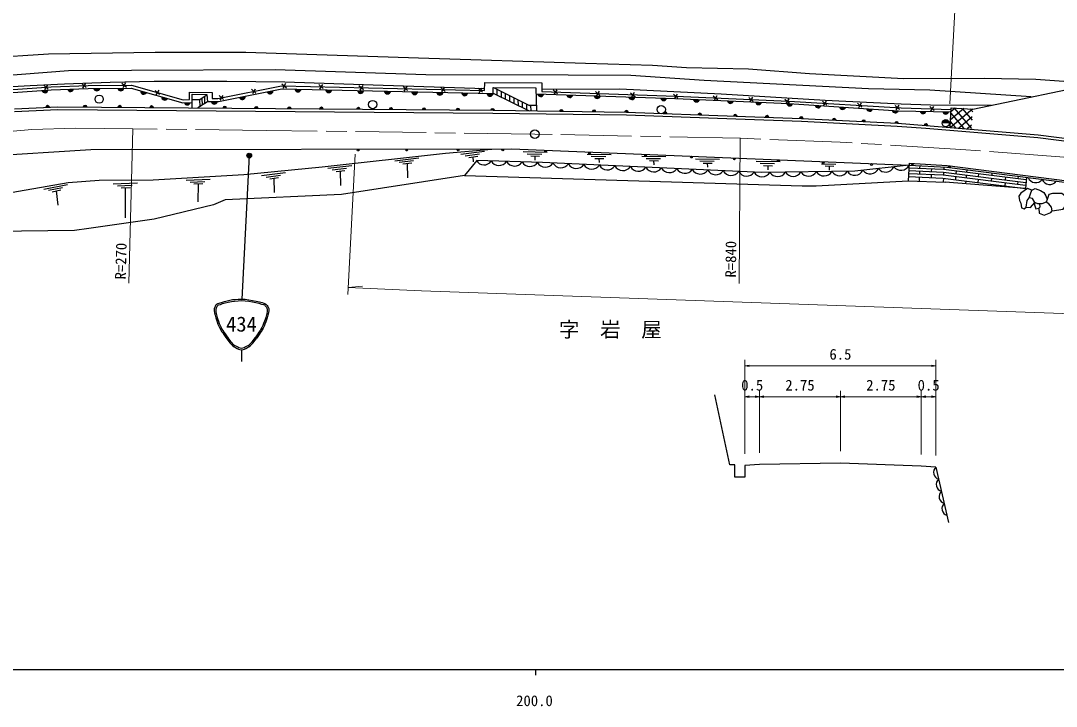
# Model space of a CAD drawing. Units: millimetres at full size, sheet at 1:1000, with parts at other scales. Extents: x 40000 to 680000, y 20000 to 380000.
# Drawn here: x 180473 to 356592, y 198715 to 315329 of the extents above; entities that cross this region are included whole.
import ezdxf
from ezdxf.enums import TextEntityAlignment as Align

# ---------------------------------------------------------------- set-up
doc = ezdxf.new("R2010")
doc.units = ezdxf.units.MM
doc.header["$LTSCALE"] = 1000
doc.linetypes.add('CHAIN', pattern=[18.5, 12, -1.5, 3.5, -1.5])
for name, color, linetype, lineweight in [('M-BGD', 7, 'Continuous', 25), ('M-BMK', 2, 'CHAIN', 13), ('M-BMK-SRVR', 3, 'Continuous', 25), ('M-STR-HTXT', 7, 'Continuous', 13), ('M-STR-STRC', 7, 'Continuous', 25), ('M-TTL-BAND', 7, 'Continuous', 25)]:
    doc.layers.add(name, color=color, linetype=linetype, lineweight=lineweight)
doc.layers.add('M-BMK-HTXT', color=7, linetype='Continuous')
doc.styles.add('ＭＳ ゴシック', font='')
doc.styles.get('ＭＳ ゴシック').set_extended_font_data('MS Gothic')

# ---------------------------------------------------------------- blocks, each defined once
blk = doc.blocks.new('open_arrow')
at = {"color": 0, "linetype": 'Continuous', "lineweight": -2}
blk.add_lwpolyline([(7.5, 1.25), (0, 0), (7.5, -1.25)], dxfattribs=at)

msp = doc.modelspace()

# ---------------------------------------------------------------- hatches: boundary and pattern name
at = {"layer": 'M-BGD'}
for points in [[(185107, 303520), (184119, 303452, 0.82183)], [(189462, 303708), (188472, 303669, 0.82183)], [(193909, 303815), (192918, 303811, 0.82183)], [(198002, 303833), (197011, 303829, 0.82183)], [(201838, 303113), (200884, 303380, 0.82183)], [(223360, 303374), (222388, 303181, 0.82183)], [(228148, 303605), (227158, 303627, 0.82183)], [(233358, 303489), (232367, 303511, 0.82183)], [(238769, 303367), (237778, 303389, 0.82183)], [(243348, 303265), (242357, 303287, 0.82183)], [(247973, 303161), (246982, 303183, 0.82183)], [(252245, 303065), (251255, 303088, 0.82183)], [(256462, 302971), (255471, 302993, 0.82183)], [(205419, 302112), (204464, 302379, 0.82183)], [(209313, 301419), (208323, 301382, 0.82183)], [(213883, 301546), (212892, 301542, 0.82183)], [(218661, 302444), (217689, 302252, 0.82183)], [(260804, 302874), (259814, 302896, 0.82183)], [(269404, 302825), (268414, 302858, 0.82183)], [(274350, 302661), (273359, 302694, 0.82183)], [(279008, 302506), (278018, 302539, 0.82183)], [(284910, 302311), (283919, 302343, 0.82183)], [(290306, 302131), (289315, 302164, 0.82183)], [(295911, 301905), (294921, 301948, 0.82183)], [(301650, 301657), (300660, 301700, 0.82183)], [(306460, 301450), (305470, 301493, 0.82183)], [(311753, 301208), (310764, 301264, 0.82183)], [(184747, 300601), (185372, 300633, 0.84072)], [(191118, 300671), (191743, 300665, 0.84072)], [(196999, 300622), (197624, 300616, 0.84072)], [(202412, 300577), (203038, 300571, 0.84072)], [(214871, 300473), (215496, 300467, 0.84072)], [(220253, 300428), (220879, 300423, 0.84072)], [(225855, 300381), (226481, 300376, 0.84072)], [(231286, 300336), (231912, 300331, 0.84072)], [(237593, 300283), (238219, 300278, 0.84072)], [(243136, 300237), (243762, 300232, 0.84072)], [(248747, 300190), (249373, 300185, 0.84072)], [(254514, 300142), (255140, 300137, 0.84072)], [(260399, 300094), (261025, 300087, 0.84072)], [(272112, 299931), (272738, 299922, 0.84072)], [(277681, 299853), (278307, 299844, 0.84072)], [(283175, 299780), (283801, 299761, 0.84072)], [(289758, 299545), (290383, 299522, 0.84072)], [(295655, 299331), (296280, 299308, 0.84072)], [(316593, 300888), (315604, 300953, 0.82183)], [(320732, 300615), (319744, 300680, 0.82183)], [(325331, 300312), (324342, 300377, 0.82183)], [(329690, 300025), (328701, 300090, 0.82183)], [(334419, 299919), (333428, 299940, 0.82183)], [(338283, 299836), (337292, 299857, 0.82183)], [(301684, 299112), (302310, 299089, 0.84072)], [(307074, 298927), (307699, 298906, 0.84072)], [(312911, 298735), (313536, 298702, 0.84072)], [(318510, 298446), (319135, 298414, 0.84072)], [(323544, 298186), (324169, 298154, 0.84072)], [(329117, 297902), (329741, 297863, 0.84072)], [(334112, 297556), (334736, 297503, 0.84072)], [(338400, 297898, 0.41421), (337800, 298498, 0.41421), (337200, 297898)]]:
    msp.add_hatch(color=256, dxfattribs=at).paths.add_polyline_path(points)
at = {"layer": 'M-STR-STRC'}
msp.add_hatch(color=256, dxfattribs=at).paths.add_polyline_path([(219675, 292599, 1), (219000, 292170, 1)])

# ---------------------------------------------------------------- linework, layer by layer
at = {"layer": 'M-BGD'}
for p, q in [((197693, 304707), (198443, 304029)), ((198322, 304735), (197826, 303927)), ((184383, 304372), (185133, 303694)), ((185012, 304400), (184516, 303593)), ((190869, 304653), (191619, 303975)), ((191498, 304681), (191002, 303873)), ((203326, 303481), (204075, 302802)), ((203954, 303508), (203459, 302701)), ((219735, 303682), (220485, 303004)), ((220364, 303710), (219868, 302902)), ((224904, 304606), (225654, 303927)), ((225533, 304633), (225037, 303826)), ((231166, 304463), (231915, 303785)), ((231794, 304491), (231298, 303683)), ((238002, 304308), (238752, 303629)), ((238631, 304335), (238135, 303528)), ((245515, 304137), (246264, 303458)), ((246143, 304164), (245648, 303357)), ((251903, 303991), (252653, 303313)), ((252532, 304019), (252036, 303212)), ((258245, 303847), (258995, 303169)), ((258874, 303874), (258378, 303067)), ((260836, 302989), (266926, 300004)), ((260880, 303942), (267030, 300927)), ((261505, 302661), (261491, 303642)), ((262225, 302308), (262212, 303289)), ((262946, 301955), (262933, 302936)), ((271017, 303551), (271766, 302872)), ((271645, 303578), (271149, 302771)), ((278209, 303296), (278958, 302618)), ((278837, 303324), (278342, 302517)), ((284202, 303084), (284951, 302406)), ((284830, 303112), (284334, 302305)), ((209625, 301932), (210965, 301931)), ((210897, 301931), (210923, 300706)), ((212152, 302683), (210965, 301931)), ((211293, 302138), (211317, 300956)), ((211712, 302404), (211737, 301221)), ((213060, 302104), (214012, 302116)), ((214230, 302593), (214980, 301915)), ((214859, 302620), (214363, 301813)), ((263667, 301601), (263653, 302582)), ((264388, 301248), (264374, 302229)), ((265108, 300895), (265095, 301876)), ((265829, 300541), (265816, 301522)), ((266550, 300188), (266536, 301169)), ((291470, 302827), (292220, 302149)), ((292099, 302855), (291603, 302047)), ((298255, 302535), (299005, 301856)), ((298883, 302562), (298388, 301755)), ((304297, 302274), (305047, 301596)), ((304926, 302301), (304430, 301494)), ((310452, 302009), (311202, 301330)), ((311081, 302036), (310585, 301229)), ((316823, 301644), (317573, 300966)), ((317452, 301671), (316956, 300864)), ((322798, 301299), (323548, 300620)), ((323427, 301326), (322931, 300519)), ((268154, 300933), (267030, 300927)), ((267268, 299999), (267256, 300928)), ((329196, 300929), (329945, 300250)), ((329824, 300956), (329328, 300149)), ((335065, 300718), (335814, 300039)), ((335693, 300745), (335197, 299938)), ((342324, 300298), (338604, 297177)), ((340866, 300380), (338605, 298483)), ((338658, 299590), (340842, 296988)), ((339409, 300463), (338671, 299843)), ((339222, 300473), (342144, 296992)), ((340593, 300396), (342263, 298405)), ((341963, 300318), (342383, 299818)), ((338587, 298119), (339437, 297106)), ((342312, 298983), (340017, 297057)), ((342194, 297578), (341431, 296938)), ((255296, 292633), (259362, 293138)), ((256042, 292362), (258489, 292666)), ((265913, 293078), (270010, 292992)), ((266612, 292702), (269077, 292651)), ((276818, 292645), (280915, 292559)), ((232701, 290221), (236766, 290726)), ((244092, 291518), (248158, 292023)), ((244837, 291247), (247284, 291551)), ((245488, 290964), (246983, 291150)), ((246306, 288600), (246236, 291057)), ((256692, 292079), (258187, 292265)), ((257465, 291313), (257440, 292172)), ((267215, 292329), (268721, 292297)), ((267988, 291617), (267968, 292313)), ((277517, 292269), (279982, 292218)), ((278120, 291896), (279626, 291864)), ((278893, 291184), (278873, 291880)), ((286117, 292291), (290213, 292206)), ((286815, 291916), (289280, 291864)), ((287419, 291542), (288925, 291511)), ((288191, 290830), (288172, 291526)), ((295243, 291856), (299340, 291770)), ((295942, 291481), (298407, 291429)), ((296545, 291107), (298051, 291076)), ((297318, 290395), (297298, 291091)), ((305523, 291451), (309620, 291366)), ((306222, 291076), (308687, 291024)), ((306825, 290702), (308332, 290671)), ((307598, 289990), (307578, 290686)), ((316660, 290994), (319125, 290942)), ((317263, 290620), (318769, 290589)), ((318035, 289908), (318016, 290605)), ((331585, 291083), (331419, 288109)), ((333365, 290655), (333350, 290239)), ((221443, 289007), (225509, 289512)), ((222189, 288736), (224636, 289040)), ((233446, 289950), (235893, 290254)), ((234097, 289667), (235592, 289853)), ((234915, 287303), (234844, 289760)), ((333332, 289755), (333314, 289272)), ((335307, 289179), (335287, 288652)), ((335343, 290147), (335325, 289663)), ((337423, 289564), (337405, 289078)), ((337455, 290420), (337441, 290049)), ((339551, 289785), (339512, 289302)), ((341288, 289080), (341249, 288597)), ((341358, 289961), (341326, 289563)), ((343368, 289307), (343329, 288825)), ((345635, 289417), (345604, 289028)), ((350100, 288849), (350069, 288469)), ((184411, 286698), (188431, 287491)), ((196222, 287575), (200315, 287755)), ((196943, 287246), (199406, 287354)), ((208587, 288223), (212680, 288402)), ((209308, 287893), (211771, 288001)), ((209934, 287559), (211439, 287625)), ((210673, 284545), (210687, 287592)), ((222839, 288454), (224334, 288639)), ((223658, 286089), (223587, 288546)), ((331419, 288109), (337712, 287876)), ((333295, 288744), (333268, 288041)), ((337385, 288548), (337361, 287889)), ((339473, 288819), (339431, 288292)), ((341207, 288070), (341169, 287599)), ((343291, 288342), (343248, 287815)), ((345484, 287535), (345462, 287255)), ((345565, 288545), (345526, 288062)), ((347873, 287768), (347831, 287242)), ((347951, 288734), (347912, 288251)), ((350031, 287986), (349992, 287503)), ((185174, 286481), (187593, 286958)), ((185843, 286245), (187321, 286536)), ((186827, 283945), (186582, 286391)), ((197569, 286912), (199074, 286978)), ((198298, 281784), (198322, 286945)), ((349950, 286977), (349943, 286896)), ((301094, 239779), (298542, 251679)), ((303630, 239683), (303630, 237712)), ((336130, 239392), (338285, 230002))]:
    msp.add_line(p, q, dxfattribs=at)
for points in [[(179389, 300325), (186799, 300707), (260795, 300090), (283524, 299771), (302134, 299095), (313265, 298716), (329586, 297875), (334468, 297526), (353515, 295917), (373972, 293322), (387205, 292713), (401015, 293825), (419650, 297043), (420833, 298905), (420202, 303629), (416207, 308572), (415036, 314804)], [(179421, 299860), (186809, 300241), (260790, 299624), (283513, 299305), (302118, 298630), (313245, 298251), (329557, 297410), (334432, 297062), (353466, 295454), (373931, 292857), (387213, 292247), (401073, 293362), (419933, 296619), (421650, 299323), (420647, 303820), (416550, 308808), (415430, 314780)], [(174651, 308992), (185180, 309704), (203350, 309996), (218760, 309990), (248135, 308998), (276498, 308080), (287917, 307795), (293690, 307372), (304247, 307136), (314649, 306336), (330637, 305488), (344345, 305553), (353140, 305402), (363436, 304667)], [(352333, 302356), (335072, 303494), (324634, 303749), (296719, 305168), (284210, 306006), (273593, 306047), (249383, 306135), (223758, 306954), (199342, 306877), (188615, 306828), (163072, 304836)], [(162945, 302283), (167828, 303143), (172898, 303731), (176952, 304044), (182090, 304329), (187896, 304568), (195675, 304862), (203163, 305019), (215544, 305050), (225415, 304905), (240414, 304411), (259377, 303826)], [(259360, 303475), (259426, 304842), (269117, 304741), (269117, 303276)], [(338542, 297182), (338703, 300503), (342423, 300292), (365257, 305046), (375960, 303884), (386442, 300383), (399632, 296699), (399871, 293733)], [(119707, 290276), (121150, 290665), (128185, 295792), (133279, 297264), (138905, 298551), (144691, 299834), (150379, 300940), (156552, 301885), (163557, 301753), (169991, 302373), (178358, 303055), (185669, 303559), (191962, 303807), (199245, 303839), (208061, 301372), (209628, 301431)], [(120223, 290971), (120921, 291139), (127954, 296264), (133149, 297765), (138791, 299056), (144585, 300341), (150291, 301450), (156518, 302404), (163536, 302271), (169945, 302889), (178319, 303571), (185641, 304076), (191950, 304324), (199315, 304357), (208123, 301893), (209194, 301933)], [(209194, 301933), (209181, 303158), (213043, 303137), (213060, 302104)], [(260836, 302873), (224898, 303678), (214125, 301547), (212238, 301539)], [(214012, 302116), (224848, 304260), (259360, 303475)], [(260836, 302873), (260836, 303942), (268103, 303903), (268170, 299986)], [(269117, 303709), (282348, 303768), (299576, 302891), (317257, 301814), (330187, 301164), (335202, 301017), (345591, 300952)], [(269117, 303276), (291863, 302471), (311114, 301641), (330206, 300537), (338691, 300254)], [(209633, 300516), (209620, 302806), (212142, 302805), (212238, 301539), (210611, 300508)], [(268121, 302868), (291848, 302080), (311094, 301250), (329779, 300019), (338670, 299827)], [(159532, 253399), (157048, 276831), (156991, 290498), (174374, 292264), (192396, 293395), (264011, 293508), (331567, 290759)], [(157024, 282751), (164446, 283636), (188567, 287836), (193800, 288192), (203023, 288260), (218447, 289143), (231722, 290489), (252730, 292824), (260615, 293503)], [(331567, 290759), (322353, 289727), (306514, 289509), (269191, 291184), (258020, 291563), (255970, 289000), (313367, 287217), (315744, 287255), (331419, 288109)], [(331567, 290759), (337993, 290389), (358415, 287790), (361324, 288110), (376270, 286447), (385599, 286148), (401469, 286574), (427312, 290583), (438451, 291239)], [(331585, 291083), (338023, 290713), (358418, 288118), (361324, 288437), (376293, 286771), (385600, 286473), (401440, 286899), (427278, 290907), (437917, 291533)], [(255970, 289000), (235038, 285791), (215245, 284888), (213267, 284012), (203183, 281558), (192042, 279994), (189641, 279655), (175991, 279472), (169057, 278658), (157667, 276711)], [(331489, 289356), (337352, 289085), (351384, 287329)], [(331516, 289840), (337393, 289567), (351428, 287812)], [(331543, 290323), (337435, 290050), (351471, 288294)], [(331459, 288829), (337307, 288558), (351337, 286803)], [(351504, 288670), (351336, 286785), (337712, 287876)], [(352424, 286496), (351671, 286784), (350538, 285972), (350216, 285465), (350335, 284747), (350580, 284299), (350656, 283502), (351147, 283333), (351494, 283637), (351654, 284761), (352001, 285226), (352204, 285860), (352424, 286496), (353025, 286781), (353896, 286468), (354446, 286114), (354810, 285547), (355029, 284939), (354886, 284483), (354150, 284153), (353456, 284204), (352940, 284415), (352560, 285083), (352001, 285226)], [(355911, 283017), (357764, 283289), (358411, 284121), (357963, 285583), (357530, 285946), (355948, 285946), (355315, 285794), (355029, 284939)], [(351494, 283637), (352230, 283578), (352940, 284415)], [(352940, 284415), (352881, 284001), (353118, 283342), (353617, 283435), (353854, 283654), (353803, 284178)], [(353617, 283435), (353706, 282574), (354546, 282271), (355683, 282720), (355911, 283017), (355788, 283617), (355333, 284159), (354886, 284483)], [(303630, 237712), (301927, 237712), (301927, 239779), (301094, 239779)], [(336130, 239392), (333630, 239539), (319880, 240097), (306130, 239837), (303630, 239683)]]:
    msp.add_lwpolyline(points, dxfattribs=at)
for centre, radius in [((193810, 301979), 700), ((240331, 301064), 700), ((289407, 300210), 700), ((337800, 297898), 600), ((237866, 293318), 150), ((246115, 293326), 150), ((254855, 293343), 150), ((262457, 293356), 150), ((269738, 293130), 150), ((277224, 292812), 150), ((286746, 292436), 150), ((294534, 292128), 150), ((301838, 291824), 150), ((309302, 291519), 150), ((316956, 291201), 150), ((325184, 290869), 150), ((332103, 290907), 150), ((338438, 290513), 150)]:
    msp.add_circle(centre, radius, dxfattribs=at)
for centre, radius, start, end in [((184606, 303584), 505, 195.11879, 352.77698), ((188963, 303787), 505, 193.42328, 351.08147), ((193413, 303911), 505, 191.42335, 349.08154), ((197506, 303929), 505, 191.42335, 349.08154), ((201388, 303341), 505, 175.54074, 333.19893), ((222855, 303373), 505, 202.36173, 0.01992), ((227655, 303714), 505, 189.88736, 347.54555), ((232865, 303597), 505, 189.88736, 347.54555), ((238276, 303476), 505, 189.88736, 347.54555), ((242855, 303374), 505, 189.88736, 347.54555), ((247480, 303270), 505, 189.88736, 347.54555), ((251752, 303174), 505, 189.88736, 347.54555), ((255969, 303080), 505, 189.88736, 347.54555), ((204968, 302339), 505, 175.54074, 333.19893), ((208814, 301499), 505, 193.32411, 350.9823), ((213387, 301641), 505, 191.40362, 349.06181), ((218156, 302444), 505, 202.36173, 0.01992), ((260311, 302982), 505, 189.88736, 347.54555), ((268913, 302939), 505, 189.26975, 346.92795), ((273858, 302775), 505, 189.26975, 346.92795), ((278517, 302621), 505, 189.26975, 346.92795), ((284418, 302425), 505, 189.26975, 346.92795), ((289814, 302246), 505, 189.26975, 346.92795), ((295420, 302024), 505, 188.70111, 346.3593), ((301159, 301777), 505, 188.70111, 346.3593), ((305969, 301569), 505, 188.70111, 346.3593), ((311264, 301334), 505, 187.91022, 345.56841), ((185063, 300563), 318, 12.84114, 173.05887), ((191430, 300614), 318, 9.41346, 169.6312), ((197311, 300565), 318, 9.41346, 169.6312), ((202725, 300519), 318, 9.41346, 169.6312), ((215183, 300416), 318, 9.41346, 169.6312), ((220566, 300371), 318, 9.41346, 169.6312), ((226168, 300324), 318, 9.41346, 169.6312), ((231598, 300279), 318, 9.41346, 169.6312), ((237905, 300226), 318, 9.41346, 169.6312), ((243449, 300180), 318, 9.41346, 169.6312), ((249060, 300133), 318, 9.41346, 169.6312), ((254827, 300085), 318, 9.41346, 169.6312), ((260711, 300036), 318, 9.18908, 169.40681), ((272424, 299872), 318, 9.08768, 169.30542), ((277993, 299794), 318, 9.08768, 169.30542), ((283486, 299716), 318, 8.19788, 168.41561), ((290068, 299479), 318, 7.81173, 168.02946), ((295965, 299265), 318, 7.81173, 168.02946), ((316105, 301018), 505, 187.40166, 345.05985), ((320245, 300745), 505, 187.40166, 345.05985), ((324843, 300442), 505, 187.40166, 345.05985), ((329202, 300155), 505, 187.40166, 345.05985), ((333926, 300027), 505, 189.93406, 347.59225), ((337789, 299944), 505, 189.93406, 347.59225), ((301995, 299046), 318, 7.84157, 168.05931), ((307385, 298862), 318, 7.94155, 168.15928), ((313221, 298664), 318, 6.93822, 167.15595), ((318820, 298375), 318, 6.93822, 167.15595), ((323854, 298116), 318, 6.93822, 167.15595), ((329426, 297828), 318, 6.38126, 166.59899), ((334419, 297475), 318, 5.06236, 165.28009), ((259267, 292174), 1388, 206.11431, 330.0034), ((261813, 292254), 1551, 209.93647, 326.18125), ((264446, 292165), 1551, 209.93647, 326.18125), ((267079, 292076), 1551, 209.93647, 326.18125), ((269715, 291981), 1551, 209.70195, 325.55257), ((272347, 291863), 1551, 209.30779, 325.55257), ((274979, 291745), 1551, 209.30779, 325.55257), ((277611, 291626), 1551, 209.30779, 325.55257), ((280243, 291508), 1551, 209.30779, 325.55257), ((282875, 291390), 1551, 209.30779, 325.55257), ((330167, 291426), 1551, 218.26887, 334.51365), ((285507, 291272), 1551, 209.30779, 325.55257), ((288139, 291154), 1551, 209.30779, 325.55257), ((290771, 291036), 1551, 209.30779, 325.55257), ((293403, 290918), 1551, 209.30779, 325.55257), ((296035, 290800), 1551, 209.30779, 325.55257), ((298667, 290681), 1551, 209.30779, 325.55257), ((301299, 290563), 1551, 209.30779, 325.55257), ((303931, 290445), 1551, 209.30779, 325.55257), ((306561, 290329), 1551, 209.39719, 328.9096), ((309196, 290365), 1551, 212.66482, 328.9096), ((311830, 290402), 1551, 212.66482, 328.9096), ((314464, 290438), 1551, 212.66482, 328.9096), ((317099, 290474), 1551, 212.66482, 328.9096), ((319733, 290510), 1551, 212.66482, 328.9096), ((322336, 290594), 1551, 214.78273, 332.55458), ((324930, 290840), 1551, 218.26887, 334.51365), ((327548, 291133), 1551, 218.26887, 334.51365), ((353088, 289191), 1404, 203.42698, 322.06712), ((355484, 288886), 1404, 203.42698, 322.06712), ((336903, 238490), 1188, 130.5838, 255.26956), ((337373, 236439), 1188, 130.5838, 255.26956), ((337844, 234388), 1188, 130.5838, 255.26956), ((338315, 232337), 1188, 130.5838, 255.26956)]:
    msp.add_arc(centre, radius, start, end, dxfattribs=at)
at = {"layer": 'M-BMK'}
msp.add_lwpolyline([(465125, 296130), (453044, 295990), (439283, 295166), (425039, 293974), (406535, 291934), (395700, 290638), (390619, 290010), (384435, 289809), (376267, 290401), (372337, 290671), (366792, 291280), (357187, 292198), (340352, 293439), (319845, 294676), (302849, 295341), (267914, 296035), (222205, 296677), (199535, 296916), (189791, 297073), (182340, 296807), (168127, 295649)], dxfattribs=at)
at = {"layer": 'M-BMK-SRVR'}
msp.add_circle((267914, 296035), 750, dxfattribs=at)
at = {"layer": 'M-STR-HTXT'}
for p, q in [((339581, 321141), (338460, 301212)), ((198870, 270704), (199535, 296916)), ((302664, 270602), (302849, 295341)), ((236094, 268759), (237344, 292640)), ((236156, 269935), (238599, 270172)), ((303630, 241683), (303630, 257629)), ((336130, 241392), (336130, 257629)), ((336130, 256629), (303630, 256629)), ((306130, 241837), (306130, 252370)), ((319880, 242097), (319880, 252370)), ((333630, 241539), (333630, 252370)), ((303630, 251370), (306130, 251370)), ((306130, 251370), (319880, 251370)), ((319880, 251370), (333630, 251370)), ((333630, 251370), (336130, 251370))]:
    msp.add_line(p, q, dxfattribs=at)
msp.add_lwpolyline([(236156, 269935), (248631, 269398), (410664, 263679), (470416, 267528), (562345, 261410)], dxfattribs=at)
at = {"layer": 'M-STR-STRC'}
for p, q in [((219337, 292384), (218105, 267972)), ((218017, 259370), (218017, 257370))]:
    msp.add_line(p, q, dxfattribs=at)
msp.add_circle((219337, 292384), 400, dxfattribs=at)
for points, knots in [([(214017, 267227), (215716, 267756), (216427, 267982), (218017, 267975), (219606, 267969), (221779, 267300), (222017, 267227)], [0, 0, 0, 0, 1, 1, 1, 2, 2, 2, 2]), ([(214114, 266988), (214852, 267218), (216466, 267721), (218017, 267721), (219567, 267721), (221681, 267069), (221919, 266995)], [0, 0, 0, 0, 1, 1, 1, 2, 2, 2, 2]), ([(214017, 267227), (213780, 267080), (213668, 266958), (213517, 266727), (213196, 266237), (213382, 265802), (213517, 265227)], [0, 0, 0, 0, 1, 1, 1, 2, 2, 2, 2]), ([(214110, 266992), (214055, 266944), (213877, 266787), (213767, 266623), (213479, 266197), (213699, 265485), (213754, 265306)], [0, 0, 0, 0, 1, 1, 1, 2, 2, 2, 2]), ([(221921, 266995), (221976, 266947), (222156, 266788), (222267, 266623), (222555, 266196), (222334, 265483), (222279, 265304)], [0, 0, 0, 0, 1, 1, 1, 2, 2, 2, 2]), ([(222017, 267227), (222253, 267080), (222366, 266958), (222517, 266727), (222838, 266237), (222651, 265802), (222517, 265227)], [0, 0, 0, 0, 1, 1, 1, 2, 2, 2, 2]), ([(213517, 265227), (213697, 264528), (213784, 264299), (214017, 263727), (214446, 262672), (214754, 262318), (215517, 261227)], [0, 0, 0, 0, 1, 1, 1, 2, 2, 2, 2]), ([(213754, 265306), (213931, 264619), (214017, 264394), (214245, 263832), (214670, 262787), (214976, 262436), (215731, 261356)], [0, 0, 0, 0, 1, 1, 1, 2, 2, 2, 2]), ([(222280, 265306), (222103, 264619), (222017, 264394), (221788, 263832), (221364, 262787), (221058, 262436), (220302, 261356)], [0, 0, 0, 0, 1, 1, 1, 2, 2, 2, 2]), ([(222517, 265227), (222337, 264528), (222249, 264299), (222017, 263727), (221588, 262672), (221279, 262318), (220517, 261227)], [0, 0, 0, 0, 1, 1, 1, 2, 2, 2, 2]), ([(215517, 261227), (216066, 260501), (216276, 260098), (217017, 259727), (217388, 259541), (217602, 259371), (218017, 259371), (218431, 259371), (218646, 259541), (219017, 259727), (219758, 260098), (219967, 260501), (220517, 261227)], [0, 0, 0, 0, 1, 1, 1, 2, 2, 2, 3, 3, 3, 4, 4, 4, 4]), ([(215694, 261404), (216229, 260697), (216428, 260297), (217154, 259944), (217476, 259787), (217659, 259636), (218017, 259636), (218375, 259636), (218558, 259787), (218880, 259944), (219605, 260297), (219805, 260697), (220340, 261404)], [0, 0, 0, 0, 1, 1, 1, 2, 2, 2, 3, 3, 3, 4, 4, 4, 4])]:
    msp.add_open_spline(points, degree=3, knots=knots, dxfattribs=at)
at = {"layer": 'M-TTL-BAND'}
for p, q in [((40000, 205000), (579000, 205000)), ((268000, 205000), (268000, 204000))]:
    msp.add_line(p, q, dxfattribs=at)

# ---------------------------------------------------------------- block references
at = {"layer": 'M-STR-HTXT', "xscale": 100, "yscale": 100}
for p in [(303630, 256629), (303630, 251370), (306130, 251370), (319880, 251370), (333630, 251370)]:
    msp.add_blockref('open_arrow', p, dxfattribs=at)
at = {"layer": 'M-STR-HTXT', "xscale": 100, "yscale": 100, "rotation": 180}
for p in [(336130, 256629), (306130, 251370), (319880, 251370), (333630, 251370), (336130, 251370)]:
    msp.add_blockref('open_arrow', p, dxfattribs=at)

# ---------------------------------------------------------------- texts
at = {"layer": 'M-BMK-HTXT', "style": 'ＭＳ ゴシック'}
msp.add_text('字\u3000岩\u3000屋', height=2566, dxfattribs=at).set_placement((271999, 260746), align=Align.BOTTOM_LEFT)
at = {"layer": 'M-STR-HTXT', "style": 'ＭＳ ゴシック'}
for s, rotation, p in [('R=270', 88.547, (198885, 271283)), ('R=840', 89.571, (302671, 271633))]:
    msp.add_text(s, height=1833, rotation=rotation, dxfattribs=at).set_placement(p, align=Align.BOTTOM_LEFT)
for s, p in [('6.5', (319880, 257129)), ('0.5', (304880, 251870)), ('2.75', (313005, 251870)), ('2.75', (326755, 251870)), ('0.5', (334880, 251870))]:
    msp.add_text(s, height=1833, dxfattribs=at).set_placement(p, align=Align.BOTTOM_CENTER)
at = {"layer": 'M-STR-STRC', "style": 'ＭＳ ゴシック'}
msp.add_text('434', height=2566, dxfattribs=at).set_placement((218017, 263727), align=Align.MIDDLE_CENTER)
at = {"layer": 'M-TTL-BAND', "style": 'ＭＳ ゴシック'}
msp.add_text('200.0', height=1833, dxfattribs=at).set_placement((267844, 198195), align=Align.BOTTOM_CENTER)

doc.saveas('drawing.dxf')
